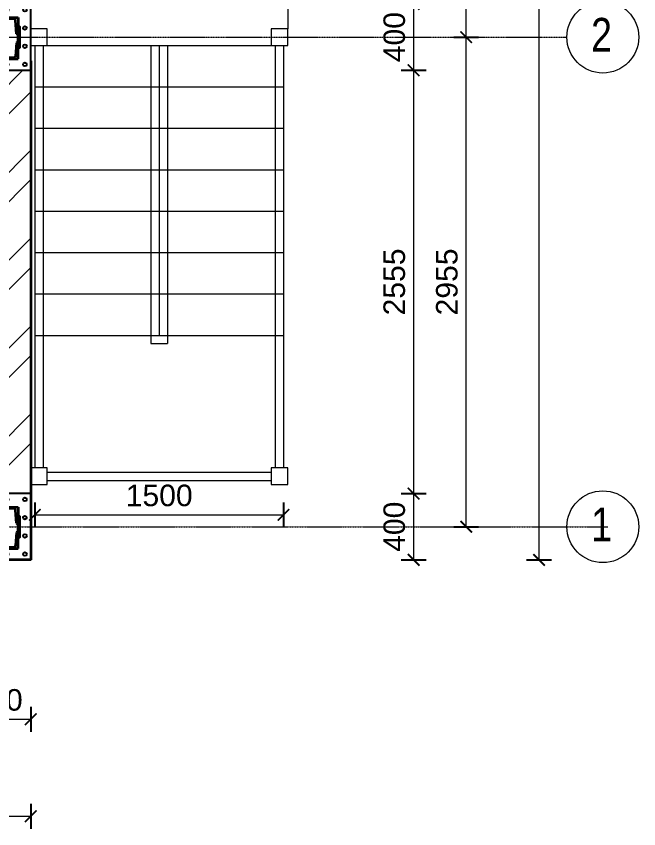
# Model space of a CAD drawing. Header units: millimetres. Extents: x 19543921 to 20171754, y -3528062 to -3222959.
# Drawn here: x 19640562 to 19644319, y -3255982 to -3251078 of the extents above; entities that cross this region are included whole.
import ezdxf

# ---------------------------------------------------------------- set-up
doc = ezdxf.new("R2010")
doc.units = ezdxf.units.MM
doc.header["$MEASUREMENT"] = 0
doc.header["$PDMODE"] = 35
doc.linetypes.add('CENTER', pattern=[2, 1.25, -0.25, 0.25, -0.25])
doc.layers.get('Defpoints').update_dxf_attribs({"color": 169})
for name, color, linetype, lineweight in [('center', 4, 'Continuous', 9), ('Dimension', 4, 'Continuous', 9), ('hatch LOW', 8, 'Continuous', 5), ('Staircase', 6, 'Continuous', 13), ('text', 142, 'Continuous', 9), ('wall', 1, 'Continuous', 35)]:
    doc.layers.add(name, color=color, linetype=linetype, lineweight=lineweight)
doc.styles.add('DIM', font='arial.ttf', dxfattribs={"width": 0.8, "height": 45})
doc.styles.add('ordinary', font='arial.ttf')
doc.dimstyles.new('outer dimension', dxfattribs={"dimtxt": 130, "dimasz": 70, "dimexe": 75, "dimexo": 150, "dimgap": 50, "dimtad": 1, "dimdec": 0, "dimrnd": 5, "dimzin": 12, "dimdsep": 46, "dimtxsty": 'ordinary', "dimblk": 'ARCHTICK', "dimcen": 0.09, "dimclrd": 256, "dimclre": 256, "dimclrt": 256, "dimadec": 0, "dimazin": 3, "dimtfac": 1, "dimtdec": 0, "dimtix": 1, "dimtmove": 1, "dimatfit": 2, "dimldrblk": 'ARCHTICK', "dimfxl": 75, "dimfxlon": 1, "dimtolj": 1, "dimtzin": 12, "dimlwd": -1, "dimarcsym": 0})

# ---------------------------------------------------------------- blocks, each defined once
blk = doc.blocks.new('c-section')
at = {"layer": 'wall'}
for p, q in [((75, 318.1), (325, 318.1)), ((75, 318.1), (75, 218.1)), ((91.8, 300.1), (85.6, 220.9)), ((296.3, 310.9), (103.7, 310.9)), ((314.4, 220.9), (308.2, 300.1)), ((325, 318.1), (325, 218.1)), ((82.4, 218.1), (75, 218.1)), ((325, 218.1), (317.6, 218.1)), ((75, 68.1), (75, 168.1)), ((82.4, 168.1), (75, 168.1)), ((91.8, 86), (85.6, 165.2)), ((314.4, 165.2), (308.2, 86)), ((325, 168.1), (317.6, 168.1)), ((325, 68.1), (325, 168.1)), ((75, 68.1), (325, 68.1)), ((296.3, 75.3), (103.7, 75.3))]:
    blk.add_line(p, q, dxfattribs=at)
at = {"layer": 'wall', "color": 2, "lineweight": -3}
blk.add_lwpolyline([(0, 0), (400, 0), (400, 400), (0, 400)], close=True, dxfattribs=at)
at = {"layer": 'wall', "linetype": 'Continuous', "ltscale": 1000}
for points in [[(68.7, 264.2), (75, 264.2), (75, 135.8), (68.7, 135.8)], [(325, 264.2), (331.3, 264.2), (331.3, 135.8), (325, 135.8)]]:
    blk.add_lwpolyline(points, close=True, dxfattribs=at)
at = {"layer": 'wall', "color": 2, "lineweight": -3}
for centre in [(35, 365), (145, 365), (255, 365), (365, 365), (35, 255), (365, 255), (35, 145), (365, 145), (35, 35), (145, 35), (255, 35), (365, 35)]:
    blk.add_circle(centre, 11, dxfattribs=at)
at = {"layer": 'wall'}
for centre, radius, start, end in [((103.7, 298.9), 12, 90, 174), ((296.3, 298.9), 12, 6, 90), ((82.4, 221.3), 3.2, 270, 354), ((317.6, 221.3), 3.2, 186, 270), ((82.4, 164.9), 3.2, 6, 90), ((317.6, 164.9), 3.2, 90, 174), ((103.7, 87.3), 12, 186, 270), ((296.3, 87.3), 12, 270, 354)]:
    blk.add_arc(centre, radius, start, end, dxfattribs=at)
blk = doc.blocks.new('_ArchTick')
at = {"color": 0, "linetype": 'ByBlock', "const_width": 0.15}
blk.add_lwpolyline([(-0.5, -0.5), (0.5, 0.5)], dxfattribs=at)
blk = doc.blocks.new('*D78')
at = {"layer": 'Defpoints', "color": 0, "linetype": 'Continuous', "ltscale": 1000, "transparency": 16777216}
for p in [(19640649.5, -3251004), (19640649.5, -3251404), (19642960.6, -3251404)]:
    blk.add_point(p, dxfattribs=at)
at = {"layer": 'Dimension', "linetype": 'Continuous', "lineweight": -2, "ltscale": 1000, "transparency": 16777216}
for p, q in [((19642885.6, -3251004), (19643035.6, -3251004)), ((19642885.6, -3251404), (19643035.6, -3251404))]:
    blk.add_line(p, q, dxfattribs=at)
at = {"layer": 'Dimension', "ltscale": 1000, "transparency": 16777216}
blk.add_line((19642960.6, -3251004), (19642960.6, -3251404), dxfattribs=at)
at = {"layer": 'Dimension', "linetype": 'Continuous', "ltscale": 1000, "transparency": 16777216, "xscale": 70, "yscale": 70, "zscale": 70}
for p, rotation in [((19642960.6, -3251004), 90), ((19642960.6, -3251404), 270)]:
    blk.add_blockref('_ArchTick', p, dxfattribs=dict(at, rotation=rotation))
at = {"layer": 'Dimension', "linetype": 'Continuous', "ltscale": 1000, "transparency": 16777216, "insert": (19642844.2, -3251204), "char_height": 130, "attachment_point": 5, "rotation": 90, "style": 'ordinary'}
blk.add_mtext('\\A1;400', dxfattribs=at)
blk = doc.blocks.new('*D79')
at = {"layer": 'Defpoints', "color": 0, "linetype": 'Continuous', "ltscale": 1000, "transparency": 16777216}
for p in [(19640649.5, -3251404), (19640649.5, -3253959), (19642960.6, -3253959)]:
    blk.add_point(p, dxfattribs=at)
at = {"layer": 'Dimension', "linetype": 'Continuous', "lineweight": -2, "ltscale": 1000, "transparency": 16777216}
for p, q in [((19642885.6, -3251404), (19643035.6, -3251404)), ((19642885.6, -3253959), (19643035.6, -3253959))]:
    blk.add_line(p, q, dxfattribs=at)
at = {"layer": 'Dimension', "ltscale": 1000, "transparency": 16777216}
blk.add_line((19642960.6, -3251404), (19642960.6, -3253959), dxfattribs=at)
at = {"layer": 'Dimension', "linetype": 'Continuous', "ltscale": 1000, "transparency": 16777216, "xscale": 70, "yscale": 70, "zscale": 70}
for p, rotation in [((19642960.6, -3251404), 90), ((19642960.6, -3253959), 270)]:
    blk.add_blockref('_ArchTick', p, dxfattribs=dict(at, rotation=rotation))
at = {"layer": 'Dimension', "linetype": 'Continuous', "ltscale": 1000, "transparency": 16777216, "insert": (19642844.2, -3252681.5), "char_height": 130, "attachment_point": 5, "rotation": 90, "style": 'ordinary'}
blk.add_mtext('\\A1;2555', dxfattribs=at)
blk = doc.blocks.new('*D80')
at = {"layer": 'Defpoints', "color": 0, "linetype": 'Continuous', "ltscale": 1000, "transparency": 16777216}
for p in [(19640649.5, -3253959), (19640649.5, -3254359), (19642960.6, -3254359)]:
    blk.add_point(p, dxfattribs=at)
at = {"layer": 'Dimension', "linetype": 'Continuous', "lineweight": -2, "ltscale": 1000, "transparency": 16777216}
for p, q in [((19642885.6, -3253959), (19643035.6, -3253959)), ((19642885.6, -3254359), (19643035.6, -3254359))]:
    blk.add_line(p, q, dxfattribs=at)
at = {"layer": 'Dimension', "ltscale": 1000, "transparency": 16777216}
blk.add_line((19642960.6, -3253959), (19642960.6, -3254359), dxfattribs=at)
at = {"layer": 'Dimension', "linetype": 'Continuous', "ltscale": 1000, "transparency": 16777216, "xscale": 70, "yscale": 70, "zscale": 70}
for p, rotation in [((19642960.6, -3253959), 90), ((19642960.6, -3254359), 270)]:
    blk.add_blockref('_ArchTick', p, dxfattribs=dict(at, rotation=rotation))
at = {"layer": 'Dimension', "linetype": 'Continuous', "ltscale": 1000, "transparency": 16777216, "insert": (19642844.2, -3254159), "char_height": 130, "attachment_point": 5, "rotation": 90, "style": 'ordinary'}
blk.add_mtext('\\A1;400', dxfattribs=at)
blk = doc.blocks.new('*D81')
at = {"layer": 'Defpoints', "color": 0, "linetype": 'Continuous', "ltscale": 1000, "transparency": 16777216}
for p in [(19640649.5, -3251204), (19643277.8, -3251204), (19640649.5, -3254159)]:
    blk.add_point(p, dxfattribs=at)
at = {"layer": 'Dimension', "linetype": 'Continuous', "lineweight": -2, "ltscale": 1000, "transparency": 16777216}
for p, q in [((19643202.8, -3251204), (19643352.8, -3251204)), ((19643202.8, -3254159), (19643352.8, -3254159))]:
    blk.add_line(p, q, dxfattribs=at)
at = {"layer": 'Dimension', "ltscale": 1000, "transparency": 16777216}
blk.add_line((19643277.8, -3254159), (19643277.8, -3251204), dxfattribs=at)
at = {"layer": 'Dimension', "linetype": 'Continuous', "ltscale": 1000, "transparency": 16777216, "xscale": 70, "yscale": 70, "zscale": 70}
for p, rotation in [((19643277.8, -3251204), 90), ((19643277.8, -3254159), 270)]:
    blk.add_blockref('_ArchTick', p, dxfattribs=dict(at, rotation=rotation))
at = {"layer": 'Dimension', "linetype": 'Continuous', "ltscale": 1000, "transparency": 16777216, "insert": (19643161.4, -3252681.5), "char_height": 130, "attachment_point": 5, "rotation": 90, "style": 'ordinary'}
blk.add_mtext('\\A1;2955', dxfattribs=at)
blk = doc.blocks.new('*D82')
at = {"layer": 'Defpoints', "color": 0, "linetype": 'Continuous', "ltscale": 1000, "transparency": 16777216}
for p in [(19640649.5, -3247058.9), (19643277.8, -3247058.9), (19640649.5, -3251204)]:
    blk.add_point(p, dxfattribs=at)
at = {"layer": 'Dimension', "linetype": 'Continuous', "lineweight": -2, "ltscale": 1000, "transparency": 16777216}
for p, q in [((19643202.8, -3247058.9), (19643352.8, -3247058.9)), ((19643202.8, -3251204), (19643352.8, -3251204))]:
    blk.add_line(p, q, dxfattribs=at)
at = {"layer": 'Dimension', "ltscale": 1000, "transparency": 16777216}
blk.add_line((19643277.8, -3251204), (19643277.8, -3247058.9), dxfattribs=at)
at = {"layer": 'Dimension', "linetype": 'Continuous', "ltscale": 1000, "transparency": 16777216, "xscale": 70, "yscale": 70, "zscale": 70}
for p, rotation in [((19643277.8, -3247058.9), 90), ((19643277.8, -3251204), 270)]:
    blk.add_blockref('_ArchTick', p, dxfattribs=dict(at, rotation=rotation))
at = {"layer": 'Dimension', "linetype": 'Continuous', "ltscale": 1000, "transparency": 16777216, "insert": (19643161.4, -3249131.5), "char_height": 130, "attachment_point": 5, "rotation": 90, "style": 'ordinary'}
blk.add_mtext('\\A1;4145', dxfattribs=at)
blk = doc.blocks.new('*D35')
at = {"layer": 'Defpoints', "color": 0, "linetype": 'Continuous', "ltscale": 1000, "transparency": 16777216}
for p in [(19640649.5, -3246858.9), (19643717.7, -3246858.9), (19640649.5, -3254359)]:
    blk.add_point(p, dxfattribs=at)
at = {"layer": 'Dimension', "linetype": 'Continuous', "lineweight": -2, "ltscale": 1000, "transparency": 16777216}
for p, q in [((19643642.7, -3246858.9), (19643792.7, -3246858.9)), ((19643642.7, -3254359), (19643792.7, -3254359))]:
    blk.add_line(p, q, dxfattribs=at)
at = {"layer": 'Dimension', "ltscale": 1000, "transparency": 16777216}
blk.add_line((19643717.7, -3254359), (19643717.7, -3246858.9), dxfattribs=at)
at = {"layer": 'Dimension', "linetype": 'Continuous', "ltscale": 1000, "transparency": 16777216, "xscale": 70, "yscale": 70, "zscale": 70}
for p, rotation in [((19643717.7, -3246858.9), 90), ((19643717.7, -3254359), 270)]:
    blk.add_blockref('_ArchTick', p, dxfattribs=dict(at, rotation=rotation))
at = {"layer": 'Dimension', "linetype": 'Continuous', "ltscale": 1000, "transparency": 16777216, "insert": (19643601.4, -3250609), "char_height": 130, "attachment_point": 5, "rotation": 90, "style": 'ordinary'}
blk.add_mtext('\\A1;7500', dxfattribs=at)
blk = doc.blocks.new('*D38')
at = {"layer": 'Defpoints', "color": 0, "linetype": 'Continuous', "ltscale": 1000, "transparency": 16777216}
for p in [(19640249.5, -3254359), (19640649.5, -3254359), (19640649.5, -3255321.3)]:
    blk.add_point(p, dxfattribs=at)
at = {"layer": 'Dimension', "linetype": 'Continuous', "lineweight": -2, "ltscale": 1000, "transparency": 16777216}
for p, q in [((19640249.5, -3255246.3), (19640249.5, -3255396.3)), ((19640649.5, -3255246.3), (19640649.5, -3255396.3))]:
    blk.add_line(p, q, dxfattribs=at)
at = {"layer": 'Dimension', "ltscale": 1000, "transparency": 16777216}
blk.add_line((19640249.5, -3255321.3), (19640649.5, -3255321.3), dxfattribs=at)
at = {"layer": 'Dimension', "linetype": 'Continuous', "ltscale": 1000, "transparency": 16777216, "xscale": 70, "yscale": 70, "zscale": 70, "rotation": 180}
blk.add_blockref('_ArchTick', (19640249.5, -3255321.3), dxfattribs=at)
at = {"layer": 'Dimension', "linetype": 'Continuous', "ltscale": 1000, "transparency": 16777216, "xscale": 70, "yscale": 70, "zscale": 70}
blk.add_blockref('_ArchTick', (19640649.5, -3255321.3), dxfattribs=at)
at = {"layer": 'Dimension', "linetype": 'Continuous', "ltscale": 1000, "transparency": 16777216, "insert": (19640449.5, -3255204.9), "char_height": 130, "attachment_point": 5, "style": 'ordinary'}
blk.add_mtext('\\A1;400', dxfattribs=at)
blk = doc.blocks.new('*D39')
at = {"layer": 'Defpoints', "color": 0, "linetype": 'Continuous', "ltscale": 1000, "transparency": 16777216}
for p in [(19631049.5, -3254359), (19640649.5, -3254359), (19640649.5, -3255906.8)]:
    blk.add_point(p, dxfattribs=at)
at = {"layer": 'Dimension', "linetype": 'Continuous', "lineweight": -2, "ltscale": 1000, "transparency": 16777216}
for p, q in [((19631049.5, -3255831.8), (19631049.5, -3255981.8)), ((19640649.5, -3255831.8), (19640649.5, -3255981.8))]:
    blk.add_line(p, q, dxfattribs=at)
at = {"layer": 'Dimension', "ltscale": 1000, "transparency": 16777216}
blk.add_line((19631049.5, -3255906.8), (19640649.5, -3255906.8), dxfattribs=at)
at = {"layer": 'Dimension', "linetype": 'Continuous', "ltscale": 1000, "transparency": 16777216, "xscale": 70, "yscale": 70, "zscale": 70, "rotation": 180}
blk.add_blockref('_ArchTick', (19631049.5, -3255906.8), dxfattribs=at)
at = {"layer": 'Dimension', "linetype": 'Continuous', "ltscale": 1000, "transparency": 16777216, "xscale": 70, "yscale": 70, "zscale": 70}
blk.add_blockref('_ArchTick', (19640649.5, -3255906.8), dxfattribs=at)
at = {"layer": 'Dimension', "linetype": 'Continuous', "ltscale": 1000, "transparency": 16777216, "insert": (19635849.5, -3255790.4), "char_height": 130, "attachment_point": 5, "style": 'ordinary'}
blk.add_mtext('\\A1;9600', dxfattribs=at)
blk = doc.blocks.new('*D150')
at = {"layer": 'Defpoints', "color": 0, "linetype": 'Continuous', "ltscale": 1000, "transparency": 16777216}
for p in [(19640674.5, -3253804), (19642175.2, -3253804), (19642175.2, -3254087.3)]:
    blk.add_point(p, dxfattribs=at)
at = {"layer": 'Dimension', "linetype": 'Continuous', "lineweight": -2, "ltscale": 1000, "transparency": 16777216}
for p, q in [((19640674.5, -3254012.3), (19640674.5, -3254162.3)), ((19642175.2, -3254012.3), (19642175.2, -3254162.3))]:
    blk.add_line(p, q, dxfattribs=at)
at = {"layer": 'Dimension', "ltscale": 1000, "transparency": 16777216}
blk.add_line((19640674.5, -3254087.3), (19642175.2, -3254087.3), dxfattribs=at)
at = {"layer": 'Dimension', "linetype": 'Continuous', "ltscale": 1000, "transparency": 16777216, "xscale": 70, "yscale": 70, "zscale": 70, "rotation": 180}
blk.add_blockref('_ArchTick', (19640674.5, -3254087.3), dxfattribs=at)
at = {"layer": 'Dimension', "linetype": 'Continuous', "ltscale": 1000, "transparency": 16777216, "xscale": 70, "yscale": 70, "zscale": 70}
blk.add_blockref('_ArchTick', (19642175.2, -3254087.3), dxfattribs=at)
at = {"layer": 'Dimension', "linetype": 'Continuous', "ltscale": 1000, "transparency": 16777216, "insert": (19641424.8, -3253970.9), "char_height": 130, "attachment_point": 5, "style": 'ordinary'}
blk.add_mtext('\\A1;1500', dxfattribs=at)

msp = doc.modelspace()

# ---------------------------------------------------------------- hatches: boundary and pattern name
at = {"layer": 'hatch LOW', "linetype": 'Continuous', "ltscale": 1000}
h = msp.add_hatch(dxfattribs=at)
h.set_pattern_fill('ANSI32', color=0, scale=1000)
h.set_pattern_definition([(45, (-15108.65, -74813.84), (-265.165043, 265.165043), []), (45, (-14931.87, -74813.84), (-265.165043, 265.165043), [])])
h.paths.add_polyline_path([(19640649.5, -3251404), (19640419.5, -3251404), (19640419.5, -3253959), (19640649.5, -3253959)])

# ---------------------------------------------------------------- linework, layer by layer
at = {"layer": 'center', "color": 251, "linetype": 'CENTER', "ltscale": 5}
for p, q in [((19628718.5, -3251204), (19643885.7, -3251204)), ((19628965.4, -3254159), (19644132.6, -3254159))]:
    msp.add_line(p, q, dxfattribs=at)
at = {"layer": 'Staircase', "ltscale": 7}
for p, q in [((19642200.2, -3249729.4), (19642200.2, -3251154)), ((19640674.5, -3251254), (19641425.2, -3251254)), ((19640674.5, -3251254), (19640674.5, -3253804)), ((19640724.5, -3251254), (19640724.5, -3253804)), ((19641375.2, -3251254), (19641375.2, -3253054)), ((19641425.2, -3251254), (19641425.2, -3253004)), ((19641425.2, -3251254), (19641425.2, -3253004)), ((19641425.2, -3251254), (19642175.2, -3251254)), ((19641475.2, -3251254), (19641475.2, -3253054)), ((19642125.2, -3251254), (19642125.2, -3253804)), ((19642175.2, -3251254), (19642175.2, -3253804)), ((19640674.5, -3251504), (19641425.2, -3251504)), ((19641425.2, -3251504), (19642175.2, -3251504)), ((19640674.5, -3251754), (19641425.2, -3251754)), ((19641425.2, -3251754), (19642175.2, -3251754)), ((19640674.5, -3252004), (19641425.2, -3252004)), ((19641425.2, -3252004), (19642175.2, -3252004)), ((19640674.5, -3252254), (19641425.2, -3252254)), ((19641425.2, -3252254), (19642175.2, -3252254)), ((19640674.5, -3252504), (19641425.2, -3252504)), ((19641425.2, -3252504), (19642175.2, -3252504)), ((19640674.5, -3252754), (19641425.2, -3252754)), ((19641425.2, -3252754), (19642175.2, -3252754)), ((19640674.5, -3253004), (19641425.2, -3253004)), ((19640674.5, -3253004), (19641425.2, -3253004)), ((19641425.2, -3253004), (19642175.2, -3253004)), ((19641375.2, -3253054), (19641475.2, -3253054)), ((19640749.5, -3253829), (19642100.2, -3253829)), ((19640749.5, -3253879), (19642100.2, -3253879)), ((19642175.2, -3253904), (19642175.2, -3253904))]:
    msp.add_line(p, q, dxfattribs=at)
for points in [[(19640649.5, -3251254), (19640749.5, -3251254), (19640749.5, -3251154), (19640649.5, -3251154)], [(19642100.2, -3251254), (19642200.2, -3251254), (19642200.2, -3251154), (19642100.2, -3251154)], [(19640649.5, -3253904), (19640749.5, -3253904), (19640749.5, -3253804), (19640649.5, -3253804)], [(19642100.2, -3253904), (19642200.2, -3253904), (19642200.2, -3253804), (19642100.2, -3253804)]]:
    msp.add_lwpolyline(points, close=True, dxfattribs=at)
at = {"layer": 'text'}
for centre in [(19644102.5, -3251204), (19644102.5, -3254159)]:
    msp.add_circle(centre, 216.8, dxfattribs=at)
at = {"layer": 'wall', "ltscale": 7}
for p, q in [((19640649.5, -3251347.1), (19640649.5, -3254359)), ((19640649.5, -3254359), (19640019.3, -3254359))]:
    msp.add_line(p, q, dxfattribs=at)

# ---------------------------------------------------------------- block references
at = {"layer": 'wall', "linetype": 'Continuous'}
for p in [(19640249.5, -3251404), (19640249.5, -3254359)]:
    msp.add_blockref('c-section', p, dxfattribs=at)

# ---------------------------------------------------------------- texts
at = {"layer": 'text', "style": 'DIM', "width": 0.8}
for tag, p in [('2', (19644031.5, -3251291.2)), ('1', (19644031.5, -3254246.2))]:
    msp.add_attdef(tag, p, 'A', height=203.2, dxfattribs=at)

# ---------------------------------------------------------------- dimensions: what is measured, and where the dimension line sits
at = {"layer": 'Dimension', "linetype": 'Continuous', "ltscale": 1000}
for base, p1, p2, picture, middle in [((19643717.7, -3246858.9), (19640649.5, -3254359), (19640649.5, -3246858.9), '*D35', (19643601.4, -3250609)), ((19643277.8, -3247058.9), (19640649.5, -3251204), (19640649.5, -3247058.9), '*D82', (19643161.4, -3249131.5)), ((19642960.6, -3251404), (19640649.5, -3251004), (19640649.5, -3251404), '*D78', (19642844.2, -3251204)), ((19643277.8, -3251204), (19640649.5, -3254159), (19640649.5, -3251204), '*D81', (19643161.4, -3252681.5)), ((19642960.6, -3253959), (19640649.5, -3251404), (19640649.5, -3253959), '*D79', (19642844.2, -3252681.5)), ((19642960.6, -3254359), (19640649.5, -3253959), (19640649.5, -3254359), '*D80', (19642844.2, -3254159))]:
    dim = msp.add_linear_dim(base=base, p1=p1, p2=p2, angle=90, dimstyle='outer dimension', dxfattribs=at)
    dim.commit()
    dim.dimension.update_dxf_attribs({"geometry": picture, "text_midpoint": middle})
for base, p1, p2, picture, middle in [((19642175.2, -3254087.3), (19640674.5, -3253804), (19642175.2, -3253804), '*D150', (19641424.8, -3253970.9)), ((19640649.5, -3255906.8), (19631049.5, -3254359), (19640649.5, -3254359), '*D39', (19635849.5, -3255790.4)), ((19640649.5, -3255321.3), (19640249.5, -3254359), (19640649.5, -3254359), '*D38', (19640449.5, -3255204.9))]:
    dim = msp.add_linear_dim(base=base, p1=p1, p2=p2, dimstyle='outer dimension', dxfattribs=at)
    dim.commit()
    dim.dimension.update_dxf_attribs({"geometry": picture, "text_midpoint": middle})

doc.saveas('drawing.dxf')
